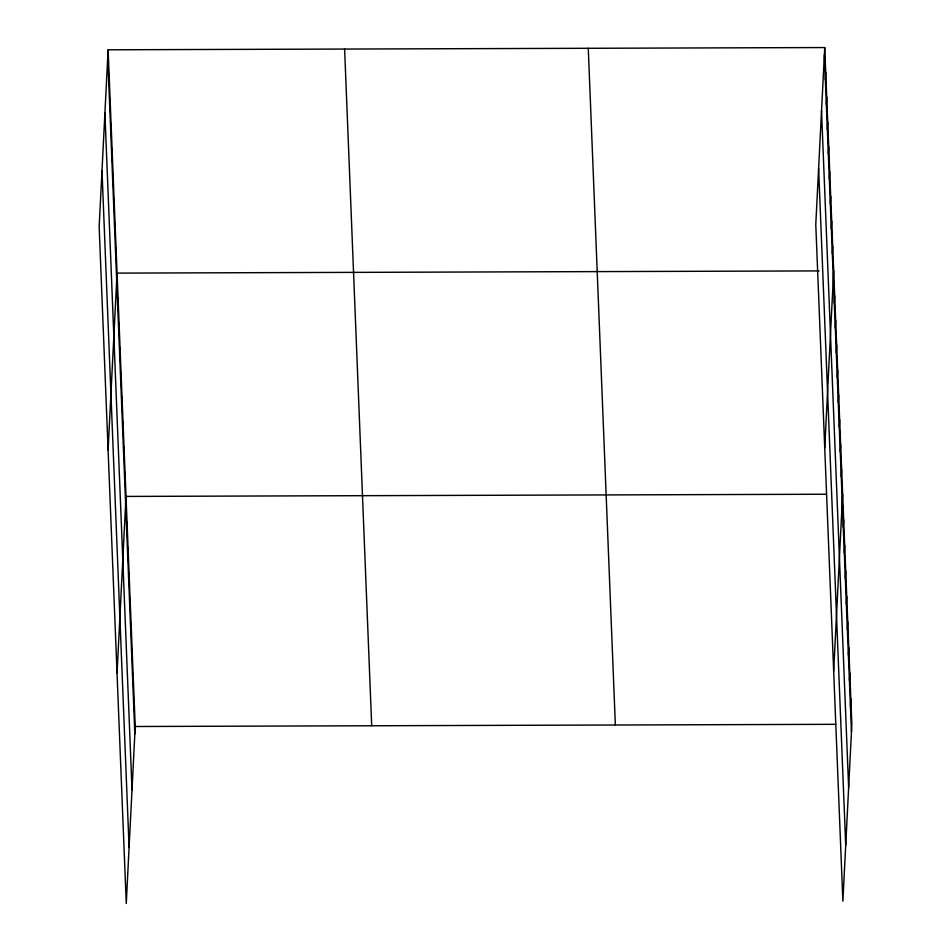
<?xml version="1.0" encoding="UTF-8"?>
<svg xmlns="http://www.w3.org/2000/svg" width="951" height="951" viewBox="0 0 951 951"><rect width="100%" height="100%" fill="white"/><g stroke="black" fill="none" stroke-linecap="round" stroke-linejoin="round"><path stroke-width="1.43" d="M108.117 49.797L99.154 226.742L126.257 903.45L135.22 726.505L108.117 49.797L824.743 47.55L851.846 724.258L842.883 901.203L815.78 224.495L824.743 47.55M108.735 82.012L109.115 74.606M109.734 106.821L110.102 99.427M110.72 131.642L111.101 124.236M111.719 156.451L112.087 149.045M112.717 181.261L113.086 173.867M113.704 206.082L114.084 198.676M114.702 230.891L115.071 223.485M115.689 255.7L116.07 248.294M108.093 450.049L117.056 273.115L819.001 270.916M117.674 305.33L118.055 297.925M118.673 330.14L119.053 322.734M119.671 354.949L120.04 347.555M120.658 379.77L121.039 372.364M121.657 404.579L122.025 397.173M122.643 429.388L123.024 421.994M123.642 454.209L124.01 446.804M124.629 479.019L125.009 471.613M117.044 673.367L126.007 496.422L826.478 494.235M126.649 529.398L127.03 521.992M127.672 554.956L128.052 547.562M128.694 580.526L129.074 573.12M129.728 606.084L130.097 598.69M130.751 631.654L131.119 624.248M131.773 657.224L132.141 649.818M132.795 682.782L133.164 675.376M133.818 708.352L134.198 700.946M825.361 79.765L825.741 72.359M826.36 104.574L826.74 97.18M827.358 129.395L827.727 121.99M828.345 154.205L828.725 146.799M829.343 179.014L829.712 171.62M830.33 203.835L830.71 196.429M831.329 228.644L831.697 221.238M832.315 253.453L832.696 246.047M824.731 447.802L833.694 270.869M834.312 303.084L834.681 295.678M835.299 327.893L835.679 320.487M836.298 352.702L836.666 345.308M837.284 377.523L837.665 370.117M838.283 402.332L838.663 394.927M839.281 427.142L839.65 419.748M840.268 451.963L840.648 444.557M841.266 476.772L841.635 469.366M833.67 671.121L842.634 494.175M843.275 527.151L843.656 519.745M844.31 552.709L844.678 545.315M845.332 578.279L845.701 570.873M846.354 603.837L846.723 596.443M847.377 629.407L847.745 622.002M848.399 654.977L848.779 647.572M849.421 680.536L849.802 673.13M850.444 706.106L850.824 698.7M135.22 726.505L835.691 724.317M824.374 54.956L851.466 731.664M821.533 110.898L848.637 787.618M818.621 168.541L845.712 845.261M588.265 48.287L615.356 725.007M344.607 49.06L371.698 725.768M107.748 57.203L134.84 733.91M104.907 113.145L132.011 789.865M101.995 170.788L129.086 847.507"/></g></svg>
